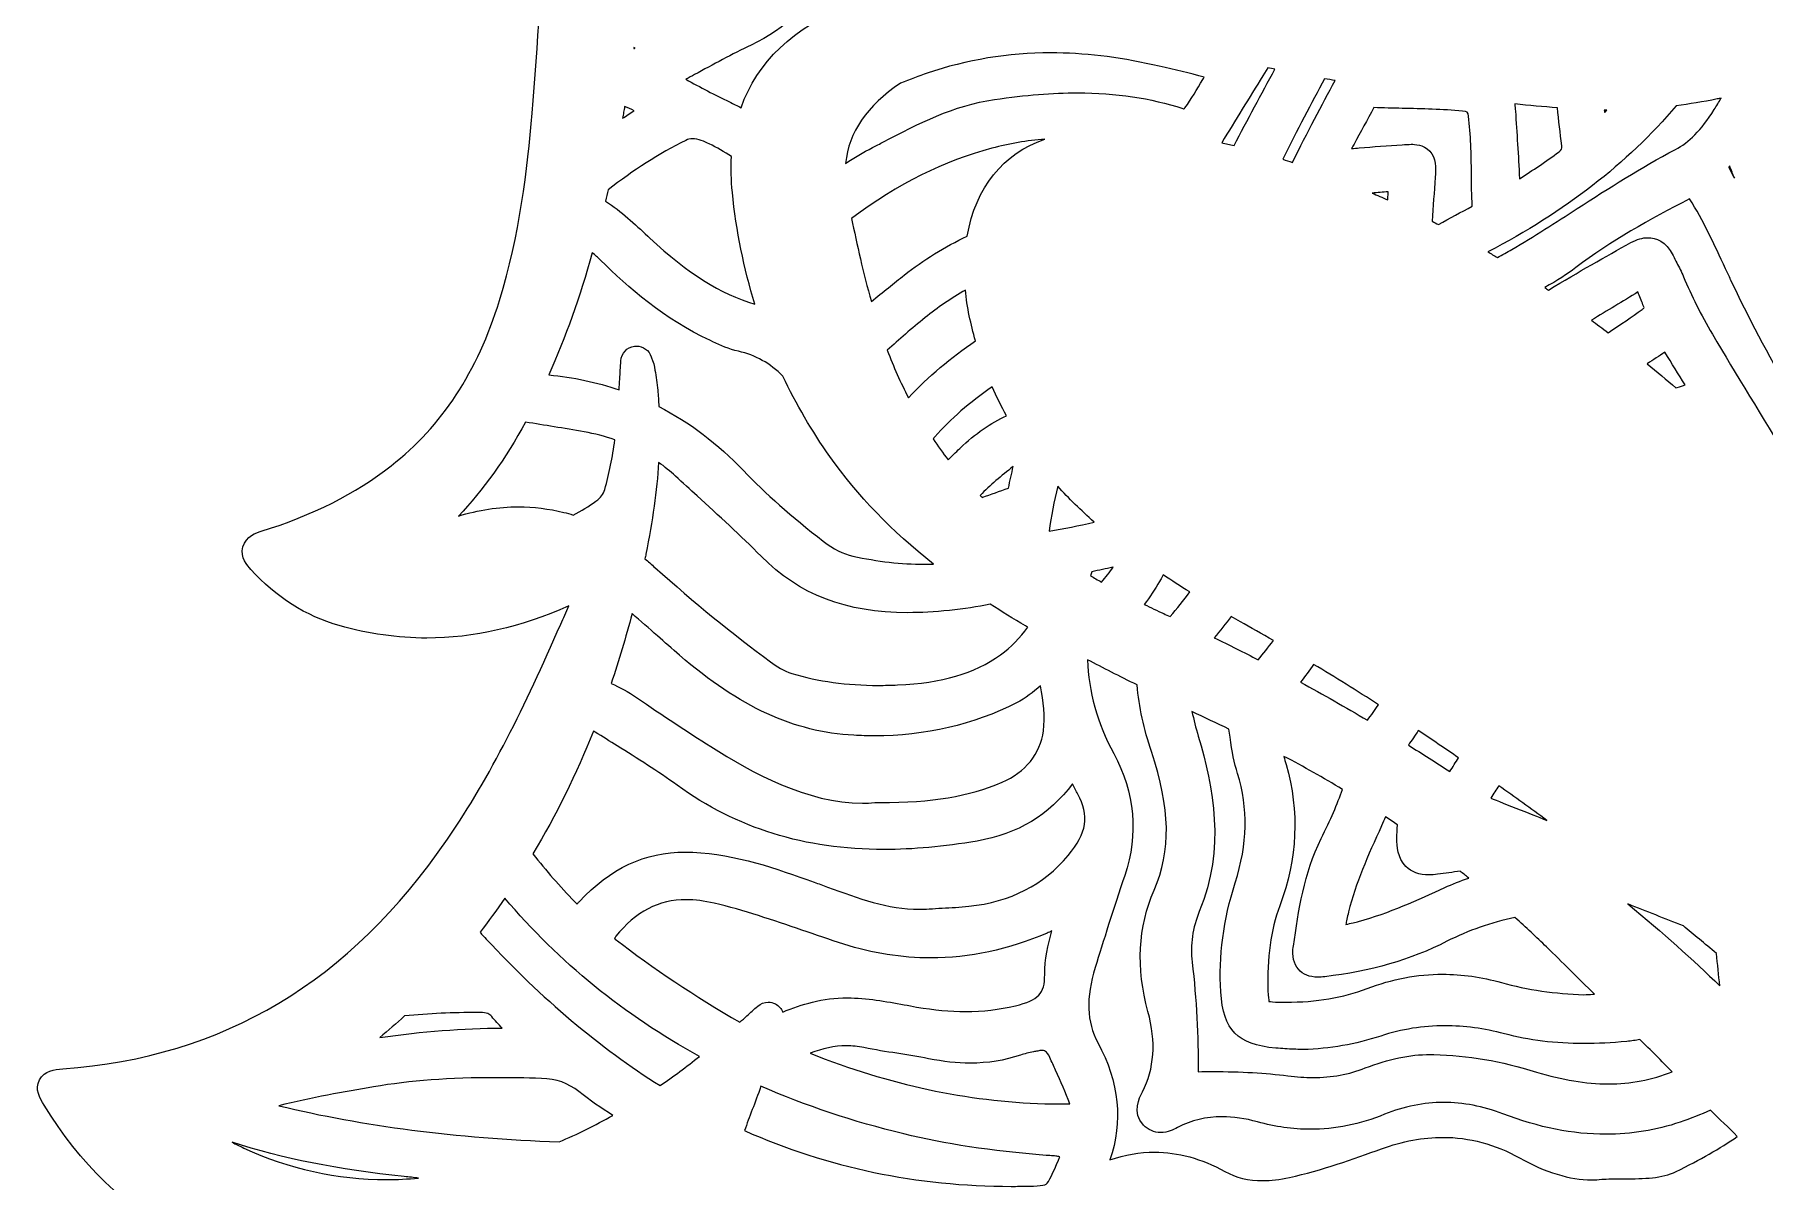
# Model space of a CAD drawing. Extents: x 180 to 9920, y -1894 to -106.
# Drawn here: x 2194 to 2857, y -1165 to -725 of the extents above; entities that cross this region are included whole.
import ezdxf

# ---------------------------------------------------------------- set-up
doc = ezdxf.new("R2010")
doc.units = 0
doc.header["$MEASUREMENT"] = 0
doc.layers.add('Layer 1', color=7, linetype='Continuous')

# ---------------------------------------------------------------- blocks, each defined once
blk = doc.blocks.new('block 3')
at = {"layer": 'Layer 1', "lineweight": 0}
for points, knots in [([(3844.43, -1126.2), (3842.55, -1122.54), (3838.67, -1122.26), (3835.55, -1122.02), (3773.73, -1117.42), (3725.46, -1088.6), (3688.01, -1033.9), (3671.26, -1009.45), (3658.55, -983.28), (3644.62, -951.5), (3643.61, -949.18), (3642.59, -946.86), (3641.56, -944.5), (3659.78, -952.68), (3678.02, -956.81), (3695.93, -956.81), (3707.1, -956.81), (3718.4, -955.21), (3729.52, -952.05), (3742.31, -948.41), (3753.71, -941.16), (3763.42, -930.49), (3764.76, -929.02), (3767.55, -925.95), (3766.43, -921.84), (3765.3, -917.69), (3761.08, -916.38), (3759.5, -915.89), (3739.65, -909.73), (3723.33, -901.51), (3709.6, -890.76), (3690.14, -875.52), (3676.55, -854.77), (3668.07, -827.35), (3660.36, -802.4), (3657.41, -777.09), (3655.55, -755.62), (3653.27, -729.31), (3651.96, -702.45), (3650.7, -676.47), (3649.83, -658.64), (3648.93, -640.21), (3647.72, -622.06), (3642.76, -547.46), (3634.13, -485.77), (3620.56, -427.93), (3605.12, -362.16), (3569.66, -305.37), (3515.17, -259.14), (3474.34, -224.5), (3424.94, -196.71), (3364.14, -174.19), (3306.08, -152.68), (3242.71, -137.6), (3170.4, -128.06), (3119.45, -121.35), (3068.89, -117.94), (3020.13, -117.94), (3020.13, -117.94), (3019.89, -117.94), (3019.85, -117.94), (2971.09, -117.94), (2920.54, -121.35), (2869.6, -128.06), (2797.29, -137.6), (2733.92, -152.68), (2675.86, -174.19), (2615.06, -196.71), (2565.66, -224.5), (2524.83, -259.14), (2470.34, -305.37), (2434.88, -362.16), (2419.44, -427.93), (2405.87, -485.77), (2397.24, -547.46), (2392.28, -622.06), (2391.07, -640.21), (2390.17, -658.64), (2389.3, -676.47), (2388.04, -702.45), (2386.73, -729.31), (2384.45, -755.62), (2382.59, -777.09), (2379.64, -802.4), (2371.93, -827.35), (2363.45, -854.77), (2349.86, -875.52), (2330.4, -890.76), (2316.67, -901.51), (2300.35, -909.73), (2280.5, -915.89), (2278.92, -916.38), (2274.7, -917.69), (2273.57, -921.84), (2272.45, -925.95), (2275.24, -929.02), (2276.58, -930.49), (2286.29, -941.16), (2297.69, -948.41), (2310.48, -952.05), (2321.6, -955.21), (2332.9, -956.81), (2344.07, -956.81), (2361.98, -956.81), (2380.22, -952.68), (2398.44, -944.5), (2397.41, -946.86), (2396.39, -949.18), (2395.38, -951.5), (2381.45, -983.28), (2368.74, -1009.45), (2351.99, -1033.9), (2314.54, -1088.6), (2266.27, -1117.42), (2204.45, -1122.02), (2201.33, -1122.26), (2197.45, -1122.54), (2195.57, -1126.2), (2193.69, -1129.87), (2195.65, -1133.09), (2197.38, -1135.92), (2224.74, -1180.73), (2267.11, -1203.45), (2323.33, -1203.45), (2323.33, -1203.45), (2324.09, -1203.45), (2324.09, -1203.45), (2355.24, -1203.34), (2385.09, -1194.72), (2414.85, -1177.18), (2410.31, -1184.73), (2405.63, -1192.52), (2400.9, -1200.06), (2385.81, -1224.13), (2367.08, -1251.97), (2342.51, -1275.97), (2315.67, -1302.19), (2287.19, -1318.74), (2255.45, -1326.57), (2252, -1327.42), (2248.56, -1328.13), (2244.57, -1328.94), (2242.61, -1329.35), (2240.56, -1329.77), (2238.38, -1330.23), (2235.85, -1330.77), (2233.94, -1332.88), (2233.67, -1335.46), (2233.39, -1338.04), (2234.8, -1340.5), (2237.17, -1341.57), (2265.6, -1354.38), (2294.56, -1361.83), (2325.72, -1364.32), (2335.66, -1365.12), (2345.55, -1365.52), (2355.13, -1365.52), (2407.15, -1365.52), (2453.46, -1354.15), (2496.22, -1330.82), (2496.02, -1331.33), (2495.82, -1331.84), (2495.62, -1332.34), (2484.05, -1361.06), (2467.01, -1388.2), (2443.52, -1415.32), (2417.1, -1445.8), (2389, -1467.5), (2357.59, -1481.65), (2348.39, -1485.8), (2338.39, -1489.21), (2326.14, -1492.39), (2323.66, -1493.04), (2321.86, -1495.18), (2321.66, -1497.74), (2321.46, -1500.29), (2322.91, -1502.69), (2325.26, -1503.71), (2351.85, -1515.23), (2379.36, -1521.58), (2409.36, -1523.13), (2415.98, -1523.47), (2422.62, -1523.64), (2429.11, -1523.64), (2478.58, -1523.64), (2524.82, -1513.53), (2566.99, -1493.54), (2556.61, -1508.13), (2549.12, -1523.89), (2541.77, -1540.09), (2529.47, -1567.16), (2512.04, -1585.62), (2488.46, -1596.52), (2476.25, -1602.16), (2463.5, -1606.71), (2449.5, -1610.44), (2447.02, -1611.09), (2444.53, -1611.75), (2441.78, -1612.47), (2441.78, -1612.47), (2437.43, -1613.61), (2437.43, -1613.61), (2435, -1614.25), (2433.23, -1616.34), (2432.99, -1618.84), (2432.75, -1621.34), (2434.09, -1623.72), (2436.35, -1624.82), (2436.97, -1625.11), (2437.45, -1625.35), (2437.85, -1625.55), (2438.64, -1625.95), (2439.27, -1626.26), (2439.99, -1626.54), (2452.84, -1631.65), (2464.6, -1635.65), (2475.94, -1638.76), (2505.57, -1646.88), (2534.71, -1651), (2562.56, -1651), (2600.74, -1651), (2637.94, -1643.26), (2673.12, -1627.99), (2719.52, -1607.84), (2755.03, -1577.5), (2778.81, -1537.72), (2779.7, -1541.44), (2780.16, -1545.55), (2780.22, -1550.19), (2780.43, -1567.17), (2776.42, -1584.44), (2767.58, -1604.55), (2747.46, -1650.35), (2715.19, -1689.92), (2671.67, -1722.15), (2671.52, -1722.26), (2671.36, -1722.36), (2671.2, -1722.47), (2669.95, -1723.28), (2667.64, -1724.8), (2666.15, -1728.08), (2665.3, -1729.93), (2665.46, -1732.1), (2666.57, -1733.81), (2667.68, -1735.52), (2669.58, -1736.55), (2671.61, -1736.55), (2671.62, -1736.55), (2671.62, -1736.55), (2671.63, -1736.55), (2725.69, -1736.4), (2772.8, -1729.14), (2815.65, -1714.37), (2858.31, -1699.66), (2895.62, -1677.95), (2929.26, -1648.2), (2927.39, -1678.5), (2929.64, -1708.78), (2935.97, -1738.41), (2947.17, -1790.79), (2970.58, -1835.25), (3005.54, -1870.57), (3008.08, -1873.13), (3010.68, -1875.52), (3013.43, -1878.05), (3013.93, -1878.5), (3014.43, -1878.96), (3014.93, -1879.42), (3015.55, -1880.33), (3016.43, -1881.06), (3017.48, -1881.53), (3018.06, -1881.78), (3018.67, -1881.94), (3019.28, -1882), (3019.56, -1882.04), (3019.85, -1882.06), (3020.13, -1882.06), (3020.94, -1882.06), (3021.76, -1881.89), (3022.53, -1881.56), (3023.61, -1881.08), (3024.51, -1880.31), (3025.13, -1879.37), (3025.61, -1878.93), (3026.09, -1878.49), (3026.57, -1878.05), (3029.32, -1875.52), (3031.92, -1873.13), (3034.46, -1870.57), (3069.42, -1835.25), (3092.83, -1790.79), (3104.03, -1738.41), (3110.36, -1708.78), (3112.61, -1678.5), (3110.74, -1648.2), (3144.38, -1677.95), (3181.69, -1699.66), (3224.35, -1714.37), (3267.2, -1729.14), (3314.31, -1736.4), (3368.37, -1736.55), (3368.38, -1736.55), (3368.38, -1736.55), (3368.39, -1736.55), (3370.42, -1736.55), (3372.32, -1735.52), (3373.43, -1733.81), (3374.54, -1732.1), (3374.7, -1729.93), (3373.85, -1728.08), (3372.36, -1724.8), (3370.05, -1723.28), (3368.8, -1722.47), (3368.64, -1722.36), (3368.48, -1722.26), (3368.33, -1722.15), (3324.81, -1689.92), (3292.54, -1650.35), (3272.42, -1604.55), (3263.58, -1584.44), (3259.57, -1567.17), (3259.78, -1550.19), (3259.84, -1545.55), (3260.3, -1541.44), (3261.19, -1537.72), (3284.97, -1577.5), (3320.48, -1607.84), (3366.88, -1627.99), (3402.06, -1643.26), (3439.26, -1651), (3477.44, -1651), (3505.29, -1651), (3534.43, -1646.88), (3564.06, -1638.76), (3575.4, -1635.65), (3587.16, -1631.65), (3600.01, -1626.54), (3600.73, -1626.26), (3601.36, -1625.95), (3602.15, -1625.55), (3602.55, -1625.35), (3603.03, -1625.11), (3603.65, -1624.82), (3605.91, -1623.72), (3607.25, -1621.34), (3607.01, -1618.84), (3606.77, -1616.34), (3605, -1614.25), (3602.57, -1613.61), (3602.57, -1613.61), (3598.22, -1612.47), (3598.22, -1612.47), (3595.47, -1611.75), (3592.98, -1611.09), (3590.5, -1610.44), (3576.5, -1606.71), (3563.75, -1602.16), (3551.54, -1596.52), (3527.96, -1585.62), (3510.53, -1567.16), (3498.23, -1540.09), (3490.88, -1523.89), (3483.39, -1508.13), (3473.01, -1493.54), (3515.18, -1513.53), (3561.42, -1523.64), (3610.89, -1523.64), (3617.38, -1523.64), (3624.02, -1523.47), (3630.64, -1523.13), (3660.64, -1521.58), (3688.15, -1515.23), (3714.74, -1503.71), (3717.09, -1502.69), (3718.54, -1500.29), (3718.34, -1497.74), (3718.14, -1495.18), (3716.34, -1493.04), (3713.86, -1492.39), (3701.61, -1489.21), (3691.61, -1485.8), (3682.41, -1481.65), (3651, -1467.5), (3622.9, -1445.8), (3596.48, -1415.32), (3572.99, -1388.2), (3555.95, -1361.06), (3544.38, -1332.34), (3544.18, -1331.84), (3543.98, -1331.33), (3543.78, -1330.82), (3586.54, -1354.15), (3632.85, -1365.52), (3684.87, -1365.52), (3694.45, -1365.52), (3704.34, -1365.12), (3714.28, -1364.32), (3745.44, -1361.83), (3774.4, -1354.38), (3802.83, -1341.57), (3805.2, -1340.5), (3806.61, -1338.04), (3806.33, -1335.46), (3806.06, -1332.88), (3804.15, -1330.77), (3801.62, -1330.23), (3799.44, -1329.77), (3797.39, -1329.35), (3795.43, -1328.94), (3791.44, -1328.13), (3788, -1327.42), (3784.55, -1326.57), (3752.81, -1318.74), (3724.33, -1302.19), (3697.49, -1275.97), (3672.92, -1251.97), (3654.19, -1224.13), (3639.1, -1200.06), (3634.37, -1192.52), (3629.69, -1184.73), (3625.15, -1177.18), (3654.91, -1194.72), (3684.76, -1203.34), (3715.91, -1203.45), (3715.91, -1203.45), (3716.67, -1203.45), (3716.67, -1203.45), (3772.89, -1203.45), (3815.26, -1180.73), (3842.62, -1135.92), (3844.35, -1133.09), (3846.31, -1129.87), (3844.43, -1126.2)], [0, 0, 0, 0, 1, 1, 1, 2, 2, 2, 3, 3, 3, 4, 4, 4, 5, 5, 5, 6, 6, 6, 7, 7, 7, 8, 8, 8, 9, 9, 9, 10, 10, 10, 11, 11, 11, 12, 12, 12, 13, 13, 13, 14, 14, 14, 15, 15, 15, 16, 16, 16, 17, 17, 17, 18, 18, 18, 19, 19, 19, 20, 20, 20, 21, 21, 21, 22, 22, 22, 23, 23, 23, 24, 24, 24, 25, 25, 25, 26, 26, 26, 27, 27, 27, 28, 28, 28, 29, 29, 29, 30, 30, 30, 31, 31, 31, 32, 32, 32, 33, 33, 33, 34, 34, 34, 35, 35, 35, 36, 36, 36, 37, 37, 37, 38, 38, 38, 39, 39, 39, 40, 40, 40, 41, 41, 41, 42, 42, 42, 43, 43, 43, 44, 44, 44, 45, 45, 45, 46, 46, 46, 47, 47, 47, 48, 48, 48, 49, 49, 49, 50, 50, 50, 51, 51, 51, 52, 52, 52, 53, 53, 53, 54, 54, 54, 55, 55, 55, 56, 56, 56, 57, 57, 57, 58, 58, 58, 59, 59, 59, 60, 60, 60, 61, 61, 61, 62, 62, 62, 63, 63, 63, 64, 64, 64, 65, 65, 65, 66, 66, 66, 67, 67, 67, 68, 68, 68, 69, 69, 69, 70, 70, 70, 71, 71, 71, 72, 72, 72, 73, 73, 73, 74, 74, 74, 75, 75, 75, 76, 76, 76, 77, 77, 77, 78, 78, 78, 79, 79, 79, 80, 80, 80, 81, 81, 81, 82, 82, 82, 83, 83, 83, 84, 84, 84, 85, 85, 85, 86, 86, 86, 87, 87, 87, 88, 88, 88, 89, 89, 89, 90, 90, 90, 91, 91, 91, 92, 92, 92, 93, 93, 93, 94, 94, 94, 95, 95, 95, 96, 96, 96, 97, 97, 97, 98, 98, 98, 99, 99, 99, 100, 100, 100, 101, 101, 101, 102, 102, 102, 103, 103, 103, 104, 104, 104, 105, 105, 105, 106, 106, 106, 107, 107, 107, 108, 108, 108, 109, 109, 109, 110, 110, 110, 111, 111, 111, 112, 112, 112, 113, 113, 113, 114, 114, 114, 115, 115, 115, 116, 116, 116, 117, 117, 117, 118, 118, 118, 119, 119, 119, 120, 120, 120, 121, 121, 121, 122, 122, 122, 123, 123, 123, 124, 124, 124, 125, 125, 125, 126, 126, 126, 127, 127, 127, 128, 128, 128, 129, 129, 129, 130, 130, 130, 131, 131, 131, 132, 132, 132, 133, 133, 133, 134, 134, 134, 135, 135, 135, 136, 136, 136, 137, 137, 137, 138, 138, 138, 139, 139, 139, 140, 140, 140, 141, 141, 141, 142, 142, 142, 143, 143, 143, 144, 144, 144, 144]), ([(2612.27, -605.65), (2612.75, -605.63), (2613.21, -605.61), (2613.65, -605.61), (2616.46, -605.61), (2617.13, -605.61), (2618.86, -610.12), (2621.48, -617.01), (2622.78, -624.12), (2622.94, -632.5), (2622.95, -632.8), (2622.98, -633.09), (2623.02, -633.38), (2622.6, -633.48), (2622.03, -633.58), (2621.29, -633.68), (2595.56, -637.15), (2578.55, -650.69), (2570.74, -673.92), (2568.02, -681.98), (2564.53, -686.39), (2559.05, -688.67), (2558.55, -688.88), (2558.04, -689.12), (2557.54, -689.38), (2557.38, -689.46), (2557.18, -689.56), (2557.02, -689.64), (2540.64, -690.08), (2529.61, -699.84), (2521.73, -708.87), (2516.05, -710.43), (2510.76, -712.2), (2505.61, -714.28), (2484.52, -722.8), (2470.73, -735.96), (2464.51, -753.47), (2463.06, -752.72), (2461.58, -751.99), (2460.07, -751.28), (2454.46, -748.62), (2448.83, -745.56), (2443.38, -742.6), (2444.48, -742), (2445.58, -741.4), (2446.68, -740.8), (2453.76, -736.94), (2461.07, -732.95), (2468.39, -729.46), (2481.65, -723.15), (2491.76, -713.48), (2497.64, -701.5), (2504.19, -688.16), (2514.82, -679.69), (2531.08, -674.86), (2534.62, -673.81), (2537.97, -672.44), (2541.21, -671.12), (2541.21, -671.12), (2542.35, -670.65), (2542.35, -670.65), (2555.48, -665.31), (2563.65, -655.49), (2565.99, -642.25), (2569.89, -620.16), (2595.83, -606.59), (2612.27, -605.65)], [0, 0, 0, 0, 1, 1, 1, 2, 2, 2, 3, 3, 3, 4, 4, 4, 5, 5, 5, 6, 6, 6, 7, 7, 7, 8, 8, 8, 9, 9, 9, 10, 10, 10, 11, 11, 11, 12, 12, 12, 13, 13, 13, 14, 14, 14, 15, 15, 15, 16, 16, 16, 17, 17, 17, 18, 18, 18, 19, 19, 19, 20, 20, 20, 21, 21, 21, 22, 22, 22, 22]), ([(2423.47, -730.42), (2423.61, -730.5), (2423.75, -730.58), (2423.9, -730.66), (2423.73, -730.72), (2423.57, -730.77), (2423.41, -730.82), (2423.43, -730.69), (2423.45, -730.56), (2423.47, -730.42)], [0, 0, 0, 0, 1, 1, 1, 2, 2, 2, 3, 3, 3, 3]), ([(2561.65, -750.34), (2546, -752.57), (2532.34, -759.68), (2519.13, -766.56), (2517.71, -767.31), (2516.28, -768.05), (2514.86, -768.78), (2511.41, -770.56), (2508, -772.56), (2504.59, -774.83), (2505.85, -762.84), (2512.73, -752.87), (2525.62, -744.09), (2529.37, -742.6), (2532.73, -741.34), (2535.88, -740.26), (2551.01, -735.09), (2566.96, -732.46), (2583.28, -732.46), (2595.78, -732.46), (2608.94, -734), (2622.37, -737.03), (2622.37, -737.03), (2624.85, -737.59), (2624.85, -737.59), (2630.81, -738.92), (2636.48, -740.19), (2642.06, -741.84), (2641.89, -742.13), (2641.72, -742.42), (2641.55, -742.71), (2639.3, -746.52), (2637.16, -750.13), (2634.69, -753.48), (2634.52, -753.7), (2634.39, -753.85), (2634.3, -753.94), (2634.2, -753.92), (2634.06, -753.88), (2633.87, -753.82), (2621.49, -749.77), (2608.29, -747.8), (2593.51, -747.8), (2583.89, -747.8), (2573.77, -748.61), (2561.65, -750.34)], [0, 0, 0, 0, 1, 1, 1, 2, 2, 2, 3, 3, 3, 4, 4, 4, 5, 5, 5, 6, 6, 6, 7, 7, 7, 8, 8, 8, 9, 9, 9, 10, 10, 10, 11, 11, 11, 12, 12, 12, 13, 13, 13, 14, 14, 14, 15, 15, 15, 15]), ([(2664.53, -741.3), (2664.53, -741.3), (2666.46, -738.17), (2666.46, -738.17), (2667.38, -738.35), (2668.29, -738.53), (2669.2, -738.71), (2664.01, -748.23), (2658.67, -758.1), (2653.5, -767.99), (2651.93, -767.61), (2650.35, -767.24), (2648.79, -766.9), (2654.03, -758.3), (2659.35, -749.69), (2664.53, -741.3)], [0, 0, 0, 0, 1, 1, 1, 2, 2, 2, 3, 3, 3, 4, 4, 4, 5, 5, 5, 5]), ([(2675.89, -774.48), (2674.62, -774.06), (2673.38, -773.65), (2672.15, -773.26), (2677.83, -761.99), (2683.12, -751.8), (2688.21, -742.36), (2689.54, -742.6), (2690.9, -742.84), (2692.28, -743.08), (2687.09, -752.47), (2681.75, -762.69), (2675.89, -774.48)], [0, 0, 0, 0, 1, 1, 1, 2, 2, 2, 3, 3, 3, 4, 4, 4, 4]), ([(2419.5, -755.22), (2419.63, -754.49), (2419.76, -753.75), (2419.88, -753.01), (2421.1, -753.56), (2422.33, -754.1), (2423.54, -754.63), (2422.03, -755.61), (2420.55, -756.57), (2419.08, -757.54), (2419.22, -756.77), (2419.36, -756), (2419.5, -755.22)], [0, 0, 0, 0, 1, 1, 1, 2, 2, 2, 3, 3, 3, 4, 4, 4, 4]), ([(2717.97, -753.74), (2725.57, -753.93), (2733.43, -754.13), (2741.07, -754.75), (2743.1, -754.92), (2743.15, -755.23), (2743.36, -756.76), (2744.35, -763.94), (2744.43, -771.15), (2744.51, -778.77), (2744.55, -782.84), (2744.6, -787.03), (2744.8, -791.22), (2740.53, -793.55), (2736.25, -795.9), (2731.87, -798.3), (2731.06, -797.88), (2730.24, -797.46), (2729.43, -797.04), (2729.84, -791.31), (2730.23, -785.79), (2730.59, -780.25), (2730.85, -776.27), (2731.07, -772.84), (2728.51, -770.11), (2726.08, -767.52), (2722.79, -767.52), (2721.38, -767.52), (2720.38, -767.52), (2719.25, -767.59), (2717.99, -767.66), (2712.48, -768.01), (2706.91, -768.47), (2701.53, -768.91), (2700.53, -768.99), (2699.54, -769.08), (2698.54, -769.16), (2698.86, -768.58), (2699.18, -768), (2699.5, -767.43), (2702.02, -762.86), (2704.63, -758.14), (2707.14, -753.43), (2710.77, -753.56), (2714.43, -753.66), (2717.97, -753.74)], [0, 0, 0, 0, 1, 1, 1, 2, 2, 2, 3, 3, 3, 4, 4, 4, 5, 5, 5, 6, 6, 6, 7, 7, 7, 8, 8, 8, 9, 9, 9, 10, 10, 10, 11, 11, 11, 12, 12, 12, 13, 13, 13, 14, 14, 14, 15, 15, 15, 15]), ([(2754.49, -810.95), (2753.23, -810.2), (2752, -809.46), (2750.8, -808.75), (2780.42, -793.36), (2804.1, -775.01), (2823.02, -752.77), (2828.07, -752.09), (2833.22, -751.23), (2838.67, -750.14), (2839.19, -750.03), (2839.71, -749.92), (2840.23, -749.81), (2839.37, -751.31), (2838.48, -752.79), (2837.56, -754.23), (2832.46, -762.2), (2828.01, -766.78), (2822.68, -769.54), (2809.57, -776.34), (2797.11, -784.38), (2785.07, -792.16), (2776.9, -797.43), (2768.46, -802.88), (2759.98, -807.82), (2758.18, -808.87), (2756.35, -809.91), (2754.49, -810.95)], [0, 0, 0, 0, 1, 1, 1, 2, 2, 2, 3, 3, 3, 4, 4, 4, 5, 5, 5, 6, 6, 6, 7, 7, 7, 8, 8, 8, 9, 9, 9, 9]), ([(2778.09, -770.4), (2773.19, -774.06), (2768.03, -777.48), (2762.96, -780.69), (2762.48, -771.76), (2761.95, -763.07), (2761.37, -754.78), (2761.31, -753.86), (2761.24, -752.94), (2761.14, -752.04), (2766.53, -752.6), (2771.99, -753.12), (2777.45, -753.54), (2778.01, -758.37), (2778.56, -763.2), (2779.13, -768.04), (2779.27, -769.25), (2779.1, -769.65), (2778.09, -770.4)], [0, 0, 0, 0, 1, 1, 1, 2, 2, 2, 3, 3, 3, 4, 4, 4, 5, 5, 5, 6, 6, 6, 6]), ([(2796.4, -754.47), (2796.16, -754.73), (2795.6, -755.34), (2795.56, -755.38), (2795.51, -755.07), (2795.47, -754.76), (2795.42, -754.45), (2795.75, -754.46), (2796.08, -754.47), (2796.4, -754.47)], [0, 0, 0, 0, 1, 1, 1, 2, 2, 2, 3, 3, 3, 3]), ([(2413.56, -785), (2423.22, -777.39), (2432.97, -771.16), (2443.32, -766), (2444.14, -765.59), (2444.95, -765.4), (2445.88, -765.4), (2448.06, -765.4), (2450.61, -766.51), (2452.34, -767.35), (2455.24, -768.76), (2458.09, -770.4), (2460.84, -772.24), (2460.59, -776.67), (2460.7, -781.27), (2461.18, -785.96), (2462.68, -800.72), (2465.58, -815.09), (2469.83, -828.84), (2456.56, -824.86), (2444.1, -817.02), (2429.56, -803.48), (2429.56, -803.48), (2428.73, -802.7), (2428.73, -802.7), (2423.77, -798.08), (2418.67, -793.33), (2412.58, -789.28), (2412.92, -787.81), (2413.25, -786.39), (2413.56, -785)], [0, 0, 0, 0, 1, 1, 1, 2, 2, 2, 3, 3, 3, 4, 4, 4, 5, 5, 5, 6, 6, 6, 7, 7, 7, 8, 8, 8, 9, 9, 9, 10, 10, 10, 10]), ([(2551.21, -802.73), (2542.58, -806.84), (2534.47, -811.85), (2527.08, -817.66), (2523.22, -820.69), (2518.91, -824.11), (2514.49, -827.81), (2511.34, -816.77), (2508.91, -805.88), (2506.89, -795.96), (2524.78, -782.62), (2542.4, -773.79), (2560.64, -769.03), (2567.34, -767.28), (2574.14, -766.11), (2580.94, -765.52), (2565.02, -771), (2554.5, -784.02), (2551.21, -802.73)], [0, 0, 0, 0, 1, 1, 1, 2, 2, 2, 3, 3, 3, 4, 4, 4, 5, 5, 5, 6, 6, 6, 6]), ([(2845.3, -780.55), (2844.76, -779.49), (2844.22, -778.43), (2843.68, -777.37), (2843.38, -776.79), (2843.25, -776.42), (2843.19, -776.22), (2843.26, -776.12), (2843.37, -775.97), (2843.54, -775.77), (2844.11, -777.38), (2844.69, -778.97), (2845.3, -780.55)], [0, 0, 0, 0, 1, 1, 1, 2, 2, 2, 3, 3, 3, 4, 4, 4, 4]), ([(2706.42, -786.19), (2708.47, -786.04), (2710.55, -785.89), (2712.63, -785.71), (2712.58, -786.3), (2712.55, -786.89), (2712.51, -787.47), (2712.48, -787.93), (2712.45, -788.39), (2712.42, -788.84), (2710.42, -787.94), (2708.43, -787.06), (2706.42, -786.19)], [0, 0, 0, 0, 1, 1, 1, 2, 2, 2, 3, 3, 3, 4, 4, 4, 4]), ([(3149.53, -926.51), (3144.61, -934.02), (3139.52, -941.8), (3134.56, -949.48), (3122.25, -965.63), (3110.59, -982.5), (3099.91, -999.61), (3083.92, -1018.88), (3065.36, -1036), (3044.74, -1050.49), (3042.21, -1052.27), (3039.57, -1053.9), (3036.78, -1055.62), (3035.87, -1056.18), (3034.96, -1056.73), (3034.06, -1057.3), (3029.32, -1060.26), (3024.75, -1061.7), (3020.09, -1061.7), (3015.39, -1061.7), (3010.63, -1060.23), (3005.55, -1057.22), (2993.44, -1050.04), (2982.91, -1041.11), (2971.76, -1031.66), (2970.46, -1030.56), (2969.16, -1029.46), (2967.86, -1028.36), (2958.37, -1020.35), (2949.31, -1011), (2940.19, -999.77), (2928.8, -981.51), (2916.37, -963.62), (2903.23, -946.59), (2875.65, -904.08), (2855.19, -871.31), (2836.92, -840.34), (2832.44, -832.75), (2828.81, -825.53), (2825.81, -818.27), (2825.03, -816.37), (2824.12, -814.63), (2823.24, -812.96), (2822.76, -812.04), (2822.28, -811.13), (2821.84, -810.2), (2819.1, -804.51), (2815.09, -803.31), (2812.21, -803.31), (2810.14, -803.31), (2808, -803.94), (2805.64, -805.22), (2795.9, -810.55), (2785.79, -816.36), (2774.07, -823.4), (2773.58, -823.07), (2773.09, -822.74), (2772.61, -822.41), (2777.45, -819.72), (2781.18, -817.32), (2784.51, -814.78), (2798.03, -804.45), (2812.85, -796.37), (2828.13, -788.41), (2833.42, -796.84), (2837.57, -805.79), (2841.94, -815.24), (2842.59, -816.64), (2843.23, -818.04), (2843.89, -819.43), (2850.71, -834.07), (2858.57, -848.35), (2866.18, -862.17), (2871.67, -872.15), (2877.35, -882.46), (2882.55, -892.76), (2909.13, -945.4), (2938.1, -988.4), (2971.11, -1024.22), (2983.1, -1037.23), (2995.67, -1046.97), (3009.56, -1054), (3013.34, -1055.91), (3016.93, -1056.84), (3020.52, -1056.84), (3024.35, -1056.84), (3028.14, -1055.74), (3031.77, -1053.57), (3036.17, -1050.96), (3041.26, -1047.88), (3046.06, -1044.45), (3065.79, -1030.37), (3080.75, -1011.38), (3093.95, -994.63), (3118.56, -963.39), (3140.6, -927.41), (3163.32, -881.39), (3167.86, -872.2), (3172.96, -863.05), (3177.9, -854.19), (3184.47, -842.4), (3191.27, -830.22), (3196.97, -817.57), (3201.75, -806.95), (3206.19, -797.37), (3211.84, -788.44), (3214.46, -789.89), (3217.11, -791.26), (3219.69, -792.6), (3222.08, -793.84), (3224.55, -795.12), (3226.91, -796.42), (3237.8, -802.41), (3246.36, -807.89), (3253.83, -813.68), (3258.2, -817.06), (3262.86, -819.89), (3267.43, -822.38), (3266.95, -822.7), (3266.47, -823.03), (3265.99, -823.35), (3256.84, -817.75), (3246.36, -811.51), (3235.63, -805.85), (3232.63, -804.27), (3230.12, -803.06), (3227.35, -803.06), (3221.36, -803.06), (3218.83, -808.4), (3217.16, -811.94), (3198.18, -852.12), (3173.45, -889.94), (3149.53, -926.51)], [0, 0, 0, 0, 1, 1, 1, 2, 2, 2, 3, 3, 3, 4, 4, 4, 5, 5, 5, 6, 6, 6, 7, 7, 7, 8, 8, 8, 9, 9, 9, 10, 10, 10, 11, 11, 11, 12, 12, 12, 13, 13, 13, 14, 14, 14, 15, 15, 15, 16, 16, 16, 17, 17, 17, 18, 18, 18, 19, 19, 19, 20, 20, 20, 21, 21, 21, 22, 22, 22, 23, 23, 23, 24, 24, 24, 25, 25, 25, 26, 26, 26, 27, 27, 27, 28, 28, 28, 29, 29, 29, 30, 30, 30, 31, 31, 31, 32, 32, 32, 33, 33, 33, 34, 34, 34, 35, 35, 35, 36, 36, 36, 37, 37, 37, 38, 38, 38, 39, 39, 39, 40, 40, 40, 41, 41, 41, 42, 42, 42, 43, 43, 43, 44, 44, 44, 44]), ([(2407.49, -809.11), (2408.53, -809.97), (2409.58, -810.93), (2410.66, -811.99), (2421.02, -822.1), (2435.16, -834.74), (2452.77, -842.77), (2452.77, -842.77), (2453.69, -843.19), (2453.69, -843.19), (2456.62, -844.54), (2459.93, -846.06), (2463.52, -846.87), (2470.07, -848.35), (2475.65, -851.47), (2480.55, -856.4), (2485.65, -867.14), (2491.7, -877.5), (2498.54, -887.18), (2509.16, -902.22), (2522.25, -915.82), (2538.32, -928.47), (2537.13, -928.51), (2535.94, -928.53), (2534.74, -928.53), (2526.03, -928.53), (2516.82, -927.47), (2507.37, -925.39), (2503.63, -924.57), (2499.92, -922.7), (2496.02, -919.68), (2483.82, -910.23), (2473.81, -901.38), (2465.44, -892.6), (2455.63, -882.33), (2444.74, -874.08), (2433.01, -868.06), (2432.89, -865.82), (2432.74, -863.79), (2432.55, -861.83), (2432.29, -859.2), (2431.89, -856.62), (2431.51, -854.12), (2431.51, -854.12), (2431.34, -853.02), (2431.34, -853.02), (2431.19, -852), (2430.9, -851.2), (2430.59, -850.36), (2430.46, -850), (2430.3, -849.56), (2430.11, -848.99), (2429.29, -846.52), (2426.97, -844.89), (2424.42, -844.89), (2424.16, -844.89), (2423.9, -844.9), (2423.64, -844.94), (2420.79, -845.31), (2418.6, -847.65), (2418.43, -850.52), (2418.28, -852.94), (2418.15, -855.27), (2418.02, -857.52), (2417.94, -858.91), (2417.86, -860.27), (2417.78, -861.62), (2409.24, -858.74), (2400.21, -856.83), (2390.8, -855.92), (2397.2, -841.59), (2402.71, -826.15), (2407.49, -809.11)], [0, 0, 0, 0, 1, 1, 1, 2, 2, 2, 3, 3, 3, 4, 4, 4, 5, 5, 5, 6, 6, 6, 7, 7, 7, 8, 8, 8, 9, 9, 9, 10, 10, 10, 11, 11, 11, 12, 12, 12, 13, 13, 13, 14, 14, 14, 15, 15, 15, 16, 16, 16, 17, 17, 17, 18, 18, 18, 19, 19, 19, 20, 20, 20, 21, 21, 21, 22, 22, 22, 23, 23, 23, 24, 24, 24, 24]), ([(2528.67, -864.66), (2525.67, -858.87), (2522.97, -852.79), (2520.59, -846.5), (2525.09, -842.32), (2529.85, -838.2), (2535.07, -833.97), (2539.91, -830.06), (2545.08, -826.53), (2550.52, -823.42), (2550.83, -826.69), (2551.33, -829.99), (2552.02, -833.29), (2552.68, -836.45), (2553.47, -839.66), (2554.39, -842.87), (2544.99, -849.26), (2536.36, -856.57), (2528.67, -864.66)], [0, 0, 0, 0, 1, 1, 1, 2, 2, 2, 3, 3, 3, 4, 4, 4, 5, 5, 5, 6, 6, 6, 6]), ([(2790.49, -834.95), (2796.64, -831.29), (2802.49, -827.76), (2808.34, -824.14), (2808.99, -825.86), (2809.65, -827.51), (2810.26, -829.02), (2810.42, -829.4), (2810.57, -829.77), (2810.71, -830.13), (2810.6, -830.37), (2810.38, -830.55), (2809.93, -830.87), (2806.04, -833.66), (2801.84, -836.53), (2796.9, -839.74), (2794.77, -838.13), (2792.63, -836.53), (2790.49, -834.95)], [0, 0, 0, 0, 1, 1, 1, 2, 2, 2, 3, 3, 3, 4, 4, 4, 5, 5, 5, 6, 6, 6, 6]), ([(2811.93, -851.63), (2814.23, -850.14), (2816.47, -848.67), (2818.71, -847.18), (2821.26, -851.54), (2823.91, -855.78), (2826.4, -859.73), (2825.34, -860.09), (2822.93, -860.93), (2822.93, -860.93), (2819.3, -857.77), (2815.62, -854.67), (2811.93, -851.63)], [0, 0, 0, 0, 1, 1, 1, 2, 2, 2, 3, 3, 3, 4, 4, 4, 4]), ([(2538.83, -879.64), (2544.9, -872.74), (2552.11, -866.45), (2560.77, -860.56), (2562.44, -864.31), (2564.29, -868), (2566.32, -871.62), (2560.26, -874.29), (2554.43, -878.36), (2548.39, -884.1), (2546.78, -885.63), (2545.31, -887.08), (2543.95, -888.47), (2541.92, -885.88), (2539.96, -883.21), (2538.1, -880.48), (2538.34, -880.2), (2538.58, -879.92), (2538.83, -879.64)], [0, 0, 0, 0, 1, 1, 1, 2, 2, 2, 3, 3, 3, 4, 4, 4, 5, 5, 5, 6, 6, 6, 6]), ([(2396.57, -908.62), (2390.83, -907.22), (2384.98, -906.51), (2379.16, -906.51), (2371.54, -906.51), (2363.94, -907.67), (2356.16, -910.06), (2365.71, -900.07), (2374.23, -888.13), (2381.91, -874), (2385.58, -874.65), (2389.25, -875.24), (2392.84, -875.81), (2396.63, -876.42), (2400.55, -877.05), (2404.36, -877.73), (2408.4, -878.46), (2412.35, -879.5), (2416.15, -880.84), (2415.26, -887.54), (2413.98, -893.8), (2412.24, -899.86), (2411.7, -901.74), (2410.73, -903.04), (2408.9, -904.33), (2406.14, -906.27), (2403.27, -908.04), (2400.21, -909.67), (2398.95, -909.25), (2397.76, -908.91), (2396.57, -908.62)], [0, 0, 0, 0, 1, 1, 1, 2, 2, 2, 3, 3, 3, 4, 4, 4, 5, 5, 5, 6, 6, 6, 7, 7, 7, 8, 8, 8, 9, 9, 9, 10, 10, 10, 10]), ([(2544.44, -946.19), (2549.97, -945.62), (2555.09, -944.85), (2560.02, -943.85), (2564.33, -946.62), (2568.88, -949.39), (2573.58, -952.11), (2573.86, -952.28), (2574.15, -952.44), (2574.43, -952.61), (2571.53, -956.78), (2568.07, -960.28), (2563.95, -963.23), (2553.87, -970.45), (2541.69, -974.02), (2524.48, -974.79), (2522, -974.9), (2519.55, -974.96), (2517.19, -974.96), (2504.96, -974.96), (2494.11, -973.47), (2484.04, -970.4), (2480.85, -969.43), (2478.1, -967.6), (2475.84, -965.94), (2461.14, -955.15), (2446.64, -943.32), (2431.51, -929.78), (2430.16, -928.57), (2428.89, -927.45), (2427.66, -926.4), (2427.79, -925.8), (2427.92, -925.2), (2428.04, -924.6), (2430.62, -911.86), (2432.23, -900.27), (2432.91, -889.48), (2435.19, -891.1), (2437.36, -892.86), (2439.4, -894.74), (2442.16, -897.28), (2444.92, -899.8), (2447.69, -902.33), (2455.88, -909.79), (2464.34, -917.51), (2472.2, -925.45), (2486.8, -940.21), (2504.68, -947.08), (2528.47, -947.08), (2533.42, -947.08), (2538.64, -946.79), (2544.44, -946.19)], [0, 0, 0, 0, 1, 1, 1, 2, 2, 2, 3, 3, 3, 4, 4, 4, 5, 5, 5, 6, 6, 6, 7, 7, 7, 8, 8, 8, 9, 9, 9, 10, 10, 10, 11, 11, 11, 12, 12, 12, 13, 13, 13, 14, 14, 14, 15, 15, 15, 16, 16, 16, 17, 17, 17, 17]), ([(2568.85, -891.09), (2568.25, -893.77), (2567.64, -896.54), (2567.03, -899.31), (2563.68, -900.52), (2560.32, -901.72), (2556.97, -902.93), (2556.7, -902.66), (2556.43, -902.4), (2556.17, -902.13), (2560.01, -898.23), (2564.25, -894.54), (2568.85, -891.09)], [0, 0, 0, 0, 1, 1, 1, 2, 2, 2, 3, 3, 3, 4, 4, 4, 4]), ([(2585.93, -898.64), (2590.18, -903.3), (2594.8, -907.84), (2599.85, -912.32), (2593.97, -913.79), (2588.25, -914.94), (2582.57, -915.78), (2583.39, -910.14), (2584.5, -904.46), (2585.93, -898.64)], [0, 0, 0, 0, 1, 1, 1, 2, 2, 2, 3, 3, 3, 3]), ([(2607.22, -929.65), (2605.79, -931.59), (2604.28, -933.49), (2602.69, -935.33), (2601.27, -934.54), (2599.86, -933.73), (2598.45, -932.91), (2598.64, -932.4), (2598.82, -931.89), (2599.01, -931.38), (2601.69, -930.83), (2604.38, -930.26), (2607.06, -929.69), (2607.12, -929.68), (2607.17, -929.66), (2607.22, -929.65)], [0, 0, 0, 0, 1, 1, 1, 2, 2, 2, 3, 3, 3, 4, 4, 4, 5, 5, 5, 5]), ([(2636.53, -939.14), (2634.15, -942.39), (2631.64, -945.56), (2629.03, -948.61), (2628.2, -948.22), (2627.37, -947.83), (2626.53, -947.45), (2624.03, -946.3), (2621.55, -945.12), (2619.1, -943.92), (2621.23, -941.07), (2623.18, -938.12), (2624.95, -935.08), (2624.95, -935.08), (2625.27, -934.53), (2625.27, -934.53), (2625.62, -933.92), (2626, -933.27), (2626.38, -932.59), (2629.62, -934.77), (2632.99, -936.94), (2636.53, -939.14)], [0, 0, 0, 0, 1, 1, 1, 2, 2, 2, 3, 3, 3, 4, 4, 4, 5, 5, 5, 6, 6, 6, 7, 7, 7, 7]), ([(2432.45, -955.94), (2435.23, -958.4), (2438.11, -960.94), (2440.98, -963.41), (2464.13, -983.38), (2484.73, -992.84), (2507.76, -994.1), (2510.36, -994.24), (2512.97, -994.31), (2515.52, -994.31), (2535.18, -994.31), (2553.56, -990.05), (2570.13, -981.64), (2573.66, -979.85), (2576.58, -977.54), (2579.26, -975.12), (2580.39, -981.18), (2581.19, -986.94), (2580.44, -992.37), (2579.22, -1001.24), (2573.58, -1008.25), (2564.57, -1012.1), (2551.83, -1017.56), (2537.83, -1019.89), (2517.75, -1019.89), (2517.75, -1019.89), (2516.25, -1019.89), (2516.24, -1019.89), (2516.08, -1019.89), (2515.91, -1019.89), (2515.75, -1019.91), (2514.19, -1020.04), (2512.6, -1020.1), (2511.02, -1020.1), (2489.84, -1020.1), (2468.85, -1008.52), (2452.92, -998.43), (2443.84, -992.69), (2434.54, -986.53), (2424.47, -979.61), (2421.32, -977.45), (2418.05, -975.64), (2414.72, -974.2), (2417.66, -965.51), (2420.34, -956.56), (2422.73, -947.44), (2426.02, -950.26), (2429.27, -953.13), (2432.45, -955.94)], [0, 0, 0, 0, 1, 1, 1, 2, 2, 2, 3, 3, 3, 4, 4, 4, 5, 5, 5, 6, 6, 6, 7, 7, 7, 8, 8, 8, 9, 9, 9, 10, 10, 10, 11, 11, 11, 12, 12, 12, 13, 13, 13, 14, 14, 14, 15, 15, 15, 16, 16, 16, 16]), ([(2652.37, -948.53), (2653.55, -949.21), (2654.74, -949.87), (2655.92, -950.53), (2659.94, -952.78), (2664.11, -955.16), (2668.57, -957.76), (2666.62, -960.39), (2664.64, -962.88), (2662.78, -965.15), (2657.27, -962.31), (2651.64, -959.48), (2645.94, -956.68), (2648.16, -954.02), (2650.31, -951.3), (2652.37, -948.53)], [0, 0, 0, 0, 1, 1, 1, 2, 2, 2, 3, 3, 3, 4, 4, 4, 5, 5, 5, 5]), ([(2623.05, -1153.92), (2617.38, -1153.92), (2611.65, -1154.91), (2605.94, -1156.87), (2611.01, -1142.19), (2609.46, -1127.1), (2601.29, -1111.92), (2597, -1103.95), (2596.68, -1094.79), (2600.29, -1083.11), (2603.28, -1073.39), (2607.27, -1060.6), (2611.58, -1047.84), (2616.95, -1031.95), (2615.53, -1016.22), (2607.37, -1001.09), (2601.04, -989.36), (2597.68, -977.31), (2597.34, -965.14), (2603.29, -968.26), (2609.58, -971.45), (2616.32, -974.79), (2617.11, -983.15), (2618.96, -991.73), (2621.82, -1000.33), (2629.15, -1022.35), (2629.46, -1038.23), (2622.86, -1053.43), (2616.72, -1067.57), (2615.92, -1083.25), (2620.49, -1100.02), (2623.69, -1111.77), (2622.99, -1121.85), (2618.35, -1130.81), (2617.24, -1132.96), (2614.29, -1138.68), (2618.82, -1143.54), (2620.54, -1145.39), (2622.87, -1146.41), (2625.37, -1146.41), (2628.08, -1146.41), (2630.32, -1145.24), (2631.8, -1144.48), (2637.18, -1141.68), (2642.79, -1140.32), (2648.95, -1140.32), (2653.19, -1140.32), (2657.76, -1140.99), (2662.54, -1142.32), (2669.27, -1144.2), (2676.06, -1145.14), (2682.73, -1145.14), (2692.25, -1145.14), (2701.84, -1143.21), (2711.24, -1139.39), (2718.69, -1136.36), (2726.31, -1134.83), (2733.88, -1134.83), (2741.3, -1134.83), (2748.92, -1136.3), (2756.55, -1139.21), (2770.43, -1144.49), (2783.36, -1147.06), (2796.08, -1147.06), (2805.77, -1147.06), (2815.33, -1145.5), (2824.48, -1142.42), (2828.51, -1141.06), (2832.43, -1139.5), (2836.19, -1137.77), (2839.63, -1141.18), (2843.06, -1144.57), (2846.44, -1147.9), (2839.8, -1152.48), (2832.19, -1156.83), (2822.96, -1161.34), (2817.43, -1164.04), (2810.98, -1164.08), (2802.81, -1164.12), (2800.37, -1164.14), (2797.84, -1164.15), (2795.12, -1164.23), (2794.9, -1164.24), (2794.69, -1164.26), (2794.47, -1164.29), (2793.21, -1164.46), (2791.87, -1164.55), (2790.48, -1164.55), (2782.48, -1164.55), (2772.71, -1161.57), (2762.98, -1156.14), (2753.58, -1150.89), (2743.68, -1148.23), (2733.56, -1148.23), (2726.02, -1148.23), (2718.1, -1149.71), (2710.04, -1152.63), (2699.3, -1156.51), (2687.13, -1160.91), (2674.74, -1163.63), (2671.1, -1164.43), (2667.66, -1164.84), (2664.5, -1164.84), (2659.05, -1164.84), (2654.29, -1163.67), (2649.93, -1161.28), (2641.04, -1156.39), (2632, -1153.92), (2623.05, -1153.92)], [0, 0, 0, 0, 1, 1, 1, 2, 2, 2, 3, 3, 3, 4, 4, 4, 5, 5, 5, 6, 6, 6, 7, 7, 7, 8, 8, 8, 9, 9, 9, 10, 10, 10, 11, 11, 11, 12, 12, 12, 13, 13, 13, 14, 14, 14, 15, 15, 15, 16, 16, 16, 17, 17, 17, 18, 18, 18, 19, 19, 19, 20, 20, 20, 21, 21, 21, 22, 22, 22, 23, 23, 23, 24, 24, 24, 25, 25, 25, 26, 26, 26, 27, 27, 27, 28, 28, 28, 29, 29, 29, 30, 30, 30, 31, 31, 31, 32, 32, 32, 33, 33, 33, 34, 34, 34, 35, 35, 35, 36, 36, 36, 36]), ([(2708.9, -982.36), (2707.53, -984.35), (2706.11, -986.34), (2704.63, -988.3), (2696.24, -983.34), (2687.66, -978.47), (2678.97, -973.74), (2680.67, -971.51), (2682.36, -969.22), (2684.02, -966.9), (2692.26, -971.86), (2700.59, -977.04), (2708.9, -982.36)], [0, 0, 0, 0, 1, 1, 1, 2, 2, 2, 3, 3, 3, 4, 4, 4, 4]), ([(2639.79, -994.44), (2638.85, -991.24), (2638.04, -988.09), (2637.38, -984.99), (2642.13, -987.26), (2646.89, -989.51), (2651.56, -991.73), (2651.69, -992.72), (2651.82, -993.76), (2651.97, -994.84), (2652.71, -1000.4), (2653.62, -1004.81), (2654.85, -1008.71), (2659.01, -1022.01), (2658.72, -1035.74), (2653.95, -1050.68), (2649.43, -1064.87), (2647.57, -1078.9), (2648.44, -1092.41), (2649.39, -1107.25), (2654.72, -1112.71), (2669.55, -1114.02), (2671.88, -1114.23), (2674.21, -1114.34), (2676.45, -1114.44), (2677.46, -1114.49), (2678.46, -1114.53), (2679.46, -1114.59), (2679.57, -1114.59), (2679.68, -1114.6), (2679.79, -1114.6), (2679.85, -1114.6), (2679.91, -1114.59), (2679.97, -1114.59), (2690.32, -1114.29), (2700.06, -1112.59), (2709.75, -1109.39), (2717.69, -1106.77), (2725.97, -1105.44), (2734.35, -1105.44), (2741.76, -1105.44), (2749.43, -1106.48), (2757.14, -1108.53), (2766.61, -1111.06), (2776.59, -1112.28), (2787.65, -1112.28), (2792.83, -1112.28), (2798.22, -1112.02), (2804.12, -1111.47), (2805.79, -1111.32), (2807.45, -1111.05), (2809.09, -1110.68), (2813.23, -1114.82), (2817.37, -1118.96), (2821.51, -1123.1), (2813.65, -1126.22), (2805.56, -1127.74), (2797, -1127.74), (2788.39, -1127.74), (2779.38, -1126.25), (2769.44, -1123.18), (2755.92, -1119), (2743.07, -1116.81), (2730.15, -1116.48), (2729.68, -1116.47), (2729.21, -1116.46), (2728.75, -1116.46), (2720.83, -1116.46), (2712.67, -1118.16), (2703.81, -1121.64), (2697.55, -1124.11), (2690.98, -1125.3), (2683.75, -1125.3), (2680.72, -1125.3), (2677.49, -1125.09), (2674.15, -1124.66), (2665.5, -1123.54), (2656.31, -1123.02), (2645.21, -1123.02), (2643.39, -1123.02), (2641.57, -1123.04), (2639.75, -1123.06), (2639.86, -1109.52), (2639.09, -1095.41), (2637.46, -1081.09), (2636.7, -1074.39), (2637.62, -1067.84), (2640.2, -1061.61), (2650.23, -1037.42), (2645.62, -1014.08), (2639.79, -994.44)], [0, 0, 0, 0, 1, 1, 1, 2, 2, 2, 3, 3, 3, 4, 4, 4, 5, 5, 5, 6, 6, 6, 7, 7, 7, 8, 8, 8, 9, 9, 9, 10, 10, 10, 11, 11, 11, 12, 12, 12, 13, 13, 13, 14, 14, 14, 15, 15, 15, 16, 16, 16, 17, 17, 17, 18, 18, 18, 19, 19, 19, 20, 20, 20, 21, 21, 21, 22, 22, 22, 23, 23, 23, 24, 24, 24, 25, 25, 25, 26, 26, 26, 27, 27, 27, 28, 28, 28, 29, 29, 29, 30, 30, 30, 30]), ([(2407.98, -992.45), (2408.19, -992.58), (2408.41, -992.71), (2408.62, -992.84), (2411.41, -994.62), (2414.22, -996.38), (2417.04, -998.14), (2424.71, -1002.94), (2432.64, -1007.9), (2440, -1013.22), (2462.91, -1029.82), (2488.87, -1037.88), (2519.34, -1037.88), (2530.52, -1037.88), (2542.19, -1036.82), (2555.01, -1034.63), (2570.51, -1031.99), (2582.78, -1024.61), (2591.54, -1012.66), (2592.19, -1014.08), (2592.87, -1015.42), (2593.58, -1016.67), (2598.16, -1024.81), (2597.12, -1031.61), (2589.96, -1040.14), (2580.4, -1051.54), (2567.92, -1057.92), (2551.81, -1059.64), (2548.46, -1059.99), (2545.11, -1060.17), (2541.56, -1060.36), (2539.92, -1060.44), (2538.28, -1060.53), (2536.58, -1060.64), (2535.36, -1060.73), (2534.11, -1060.77), (2532.86, -1060.77), (2520.8, -1060.77), (2509.53, -1056.64), (2497.6, -1052.26), (2495.91, -1051.63), (2494.21, -1051.01), (2492.5, -1050.4), (2477.92, -1045.16), (2462.83, -1039.73), (2446, -1038.91), (2445.04, -1038.87), (2444.07, -1038.84), (2443.12, -1038.84), (2427.7, -1038.84), (2414.4, -1045.07), (2402.45, -1057.88), (2402.15, -1058.2), (2401.86, -1058.51), (2401.59, -1058.81), (2401.31, -1058.51), (2401, -1058.19), (2400.68, -1057.86), (2395.12, -1052.07), (2389.76, -1045.94), (2384.71, -1039.58), (2393.57, -1024.74), (2401.37, -1008.92), (2407.98, -992.45)], [0, 0, 0, 0, 1, 1, 1, 2, 2, 2, 3, 3, 3, 4, 4, 4, 5, 5, 5, 6, 6, 6, 7, 7, 7, 8, 8, 8, 9, 9, 9, 10, 10, 10, 11, 11, 11, 12, 12, 12, 13, 13, 13, 14, 14, 14, 15, 15, 15, 16, 16, 16, 17, 17, 17, 18, 18, 18, 19, 19, 19, 20, 20, 20, 21, 21, 21, 21]), ([(2720.35, -997.86), (2721.64, -996.02), (2722.9, -994.16), (2724.12, -992.29), (2729.22, -995.67), (2734.38, -999.15), (2739.55, -1002.7), (2738.49, -1004.44), (2737.39, -1006.21), (2736.21, -1008.03), (2730.97, -1004.58), (2725.67, -1001.18), (2720.35, -997.86)], [0, 0, 0, 0, 1, 1, 1, 2, 2, 2, 3, 3, 3, 4, 4, 4, 4]), ([(2791.72, -1093.35), (2791.48, -1093.36), (2791.25, -1093.37), (2791.01, -1093.38), (2789.88, -1093.44), (2788.75, -1093.49), (2787.62, -1093.55), (2776.68, -1093.24), (2766.04, -1091.67), (2755.98, -1088.86), (2748.46, -1086.76), (2740.89, -1085.7), (2733.5, -1085.7), (2723.77, -1085.7), (2714.01, -1087.54), (2704.51, -1091.18), (2695.32, -1094.71), (2685.12, -1096.42), (2673.36, -1096.42), (2672.51, -1096.42), (2671.66, -1096.41), (2670.82, -1096.39), (2668.58, -1096.35), (2667.45, -1096.21), (2666.89, -1096.09), (2666.76, -1095.53), (2666.6, -1094.37), (2666.52, -1092.06), (2666.08, -1079.48), (2667.56, -1068.81), (2671.06, -1059.43), (2677.85, -1041.19), (2678.63, -1023.46), (2673.45, -1005.23), (2673.16, -1004.21), (2672.88, -1003.19), (2672.62, -1002.16), (2680.25, -1006.17), (2687.75, -1010.41), (2695.09, -1014.84), (2693.1, -1020.44), (2690.5, -1026.43), (2686.9, -1033.69), (2680.31, -1047.02), (2678.24, -1061.23), (2676.25, -1074.97), (2676.25, -1074.97), (2676.21, -1075.22), (2676.21, -1075.22), (2675.69, -1078.77), (2676.36, -1081.65), (2678.2, -1083.78), (2679.95, -1085.8), (2682.45, -1086.82), (2685.63, -1086.82), (2686.4, -1086.82), (2687.22, -1086.77), (2688.27, -1086.65), (2705.86, -1084.61), (2721.18, -1080.17), (2735.12, -1073.08), (2743.31, -1068.91), (2752.07, -1065.85), (2761.2, -1063.96), (2765.39, -1067.72), (2769.44, -1071.51), (2773.29, -1075.24), (2779.35, -1081.12), (2785.34, -1087.02), (2791.72, -1093.35)], [0, 0, 0, 0, 1, 1, 1, 2, 2, 2, 3, 3, 3, 4, 4, 4, 5, 5, 5, 6, 6, 6, 7, 7, 7, 8, 8, 8, 9, 9, 9, 10, 10, 10, 11, 11, 11, 12, 12, 12, 13, 13, 13, 14, 14, 14, 15, 15, 15, 16, 16, 16, 17, 17, 17, 18, 18, 18, 19, 19, 19, 20, 20, 20, 21, 21, 21, 22, 22, 22, 23, 23, 23, 23]), ([(2751.89, -1018.18), (2753.01, -1016.45), (2754.05, -1014.9), (2755.05, -1013.45), (2761.14, -1017.76), (2767.28, -1022.19), (2773.46, -1026.73), (2770.63, -1025.6), (2756.27, -1019.91), (2751.89, -1018.18)], [0, 0, 0, 0, 1, 1, 1, 2, 2, 2, 3, 3, 3, 3]), ([(2711.59, -1025.33), (2713.13, -1026.36), (2714.65, -1027.39), (2716.15, -1028.41), (2716.01, -1030.25), (2715.93, -1031.94), (2715.91, -1033.57), (2715.88, -1036.65), (2716.21, -1041.13), (2719.38, -1044.34), (2721.53, -1046.51), (2724.51, -1047.61), (2728.23, -1047.61), (2729.26, -1047.61), (2730.35, -1047.53), (2731.56, -1047.37), (2734.44, -1046.98), (2737.32, -1046.59), (2740.2, -1046.19), (2741.3, -1047.06), (2742.39, -1047.93), (2743.47, -1048.81), (2740.33, -1049.89), (2737.25, -1051.12), (2734.26, -1052.49), (2724.25, -1057.1), (2712.9, -1062.32), (2701.17, -1065.45), (2700.29, -1065.69), (2698.19, -1066.25), (2696.38, -1066.58), (2696.55, -1065.5), (2696.87, -1063.98), (2697.4, -1061.83), (2700.11, -1050.8), (2704.75, -1040.33), (2710.08, -1028.77), (2710.6, -1027.65), (2711.11, -1026.5), (2711.59, -1025.33)], [0, 0, 0, 0, 1, 1, 1, 2, 2, 2, 3, 3, 3, 4, 4, 4, 5, 5, 5, 6, 6, 6, 7, 7, 7, 8, 8, 8, 9, 9, 9, 10, 10, 10, 11, 11, 11, 12, 12, 12, 13, 13, 13, 13]), ([(2373.93, -1056.49), (2394.66, -1081.05), (2419.73, -1101.42), (2448.6, -1117.19), (2443.57, -1121.19), (2438.52, -1124.93), (2433.51, -1128.4), (2410.4, -1113.91), (2388, -1095.03), (2366.86, -1072.23), (2366.06, -1071.37), (2365.27, -1070.5), (2364.46, -1069.61), (2367.71, -1065.34), (2370.87, -1060.96), (2373.93, -1056.49)], [0, 0, 0, 0, 1, 1, 1, 2, 2, 2, 3, 3, 3, 4, 4, 4, 5, 5, 5, 5]), ([(2416.28, -1072.21), (2416.16, -1072.11), (2416.05, -1072.02), (2415.95, -1071.94), (2416.09, -1071.74), (2416.27, -1071.48), (2416.52, -1071.16), (2424.07, -1061.72), (2432.9, -1057.13), (2443.53, -1057.13), (2446.86, -1057.13), (2450.45, -1057.58), (2454.2, -1058.46), (2465.58, -1061.13), (2476.91, -1065.02), (2487.87, -1068.78), (2493.1, -1070.58), (2498.51, -1072.44), (2503.91, -1074.16), (2514.91, -1077.67), (2526.11, -1079.45), (2537.19, -1079.45), (2552.04, -1079.45), (2567.06, -1076.26), (2581.81, -1069.96), (2582.44, -1069.69), (2583.06, -1069.41), (2583.67, -1069.11), (2582.18, -1074.44), (2580.89, -1079.95), (2580.92, -1085.81), (2580.95, -1093.12), (2578.54, -1095.69), (2569.68, -1097.8), (2563.49, -1099.27), (2557.23, -1099.99), (2550.57, -1099.99), (2544.67, -1099.99), (2538.53, -1099.42), (2531.82, -1098.26), (2530.23, -1097.98), (2528.64, -1097.69), (2527.06, -1097.4), (2520.03, -1096.12), (2512.76, -1094.78), (2505.27, -1094.78), (2500.49, -1094.78), (2496.11, -1095.32), (2491.89, -1096.42), (2488.08, -1097.41), (2484.19, -1098.52), (2480.47, -1100.18), (2479.95, -1098.88), (2478.98, -1097.77), (2477.68, -1097.09), (2476.8, -1096.64), (2475.85, -1096.41), (2474.9, -1096.41), (2473.46, -1096.41), (2472.03, -1096.93), (2470.9, -1097.94), (2469.48, -1099.21), (2468.11, -1100.45), (2466.77, -1101.66), (2465.86, -1102.48), (2464.95, -1103.3), (2464.06, -1104.1), (2446.89, -1094.18), (2430.83, -1083.47), (2416.28, -1072.21)], [0, 0, 0, 0, 1, 1, 1, 2, 2, 2, 3, 3, 3, 4, 4, 4, 5, 5, 5, 6, 6, 6, 7, 7, 7, 8, 8, 8, 9, 9, 9, 10, 10, 10, 11, 11, 11, 12, 12, 12, 13, 13, 13, 14, 14, 14, 15, 15, 15, 16, 16, 16, 17, 17, 17, 18, 18, 18, 19, 19, 19, 20, 20, 20, 21, 21, 21, 22, 22, 22, 23, 23, 23, 23]), ([(2804.52, -1058.77), (2811.6, -1061.58), (2818.68, -1064.38), (2825.76, -1067.19), (2829.73, -1070.45), (2833.92, -1073.92), (2838.41, -1077.69), (2838.85, -1081.89), (2839.3, -1086.07), (2839.76, -1090.18), (2829.4, -1080.08), (2818.01, -1069.92), (2804.52, -1058.77)], [0, 0, 0, 0, 1, 1, 1, 2, 2, 2, 3, 3, 3, 4, 4, 4, 4]), ([(2335.55, -1101.68), (2344.86, -1100.79), (2354.23, -1100.35), (2363.42, -1100.35), (2363.42, -1100.35), (2364.42, -1100.35), (2364.42, -1100.35), (2367.24, -1100.36), (2367.99, -1100.86), (2368.92, -1101.93), (2370.24, -1103.44), (2371.6, -1104.91), (2372.98, -1106.36), (2357.91, -1106.42), (2342.38, -1107.61), (2326, -1109.96), (2329.25, -1107.31), (2332.44, -1104.55), (2335.55, -1101.68)], [0, 0, 0, 0, 1, 1, 1, 2, 2, 2, 3, 3, 3, 4, 4, 4, 5, 5, 5, 6, 6, 6, 6]), ([(2584.63, -1135.34), (2583.42, -1135.33), (2582.21, -1135.32), (2581.01, -1135.32), (2551.12, -1134.48), (2521.67, -1128.15), (2491, -1116), (2495.76, -1114.09), (2500.32, -1113.16), (2504.88, -1113.16), (2507.1, -1113.16), (2509.36, -1113.39), (2511.6, -1113.84), (2515.84, -1114.7), (2520.12, -1115.36), (2524.26, -1116), (2528.27, -1116.62), (2532.42, -1117.26), (2536.39, -1118.07), (2542.07, -1119.22), (2547.29, -1119.78), (2552.36, -1119.78), (2559.18, -1119.78), (2565.49, -1118.77), (2571.67, -1116.69), (2573.16, -1116.18), (2574.85, -1115.83), (2576.64, -1115.46), (2577.17, -1115.35), (2577.7, -1115.25), (2578.23, -1115.13), (2578.83, -1115), (2579.37, -1114.94), (2579.83, -1114.94), (2580.67, -1114.94), (2581.71, -1114.94), (2582.92, -1117.68), (2583.63, -1119.29), (2584.36, -1120.89), (2585.09, -1122.49), (2587.09, -1126.88), (2588.99, -1131.05), (2590.58, -1135.34), (2589.86, -1135.35), (2589.09, -1135.36), (2588.25, -1135.36), (2587.04, -1135.36), (2585.83, -1135.35), (2584.63, -1135.34)], [0, 0, 0, 0, 1, 1, 1, 2, 2, 2, 3, 3, 3, 4, 4, 4, 5, 5, 5, 6, 6, 6, 7, 7, 7, 8, 8, 8, 9, 9, 9, 10, 10, 10, 11, 11, 11, 12, 12, 12, 13, 13, 13, 14, 14, 14, 15, 15, 15, 16, 16, 16, 16]), ([(2394.82, -1149.98), (2355.08, -1148.51), (2319.75, -1143.95), (2287.28, -1136.1), (2299.88, -1133), (2312.48, -1130.76), (2323.63, -1128.86), (2337.63, -1126.48), (2352.67, -1125.36), (2370.95, -1125.36), (2376.16, -1125.36), (2381.75, -1125.45), (2388.03, -1125.64), (2393.68, -1125.8), (2398.24, -1127.42), (2402.38, -1130.71), (2406.55, -1134.03), (2410.95, -1137.02), (2415.35, -1139.8), (2408.55, -1143.64), (2401.68, -1147.05), (2394.82, -1149.98)], [0, 0, 0, 0, 1, 1, 1, 2, 2, 2, 3, 3, 3, 4, 4, 4, 5, 5, 5, 6, 6, 6, 7, 7, 7, 7]), ([(2568.1, -1167.02), (2532.04, -1167.02), (2497.65, -1159.83), (2465.8, -1145.65), (2467.76, -1140.49), (2469.81, -1134.98), (2472.14, -1128.67), (2489.21, -1136.08), (2507.59, -1142.22), (2526.89, -1146.94), (2542.67, -1150.81), (2560.04, -1153.41), (2581.54, -1155.15), (2581.98, -1155.18), (2582.42, -1155.21), (2582.86, -1155.24), (2583.69, -1155.29), (2584.48, -1155.35), (2585.17, -1155.44), (2585.78, -1155.53), (2586.28, -1155.62), (2586.69, -1155.7), (2586.55, -1156.05), (2586.39, -1156.48), (2586.17, -1156.99), (2584.21, -1161.54), (2582.51, -1165.48), (2581.43, -1166.22), (2580.43, -1166.9), (2576.55, -1166.94), (2571.64, -1167), (2571.64, -1167), (2571.24, -1167), (2571.24, -1167), (2570.19, -1167.02), (2569.14, -1167.02), (2568.1, -1167.02)], [0, 0, 0, 0, 1, 1, 1, 2, 2, 2, 3, 3, 3, 4, 4, 4, 5, 5, 5, 6, 6, 6, 7, 7, 7, 8, 8, 8, 9, 9, 9, 10, 10, 10, 11, 11, 11, 12, 12, 12, 12]), ([(2328.66, -1164.41), (2309.62, -1164.41), (2291.19, -1160.34), (2273.89, -1152.32), (2272.33, -1151.6), (2270.84, -1150.86), (2269.4, -1150.1), (2288.75, -1156.36), (2309.94, -1160.57), (2335.39, -1163.25), (2337.21, -1163.44), (2339.04, -1163.65), (2340.88, -1163.87), (2336.75, -1164.23), (2332.67, -1164.41), (2328.66, -1164.41)], [0, 0, 0, 0, 1, 1, 1, 2, 2, 2, 3, 3, 3, 4, 4, 4, 5, 5, 5, 5])]:
    blk.add_open_spline(points, degree=3, knots=knots, dxfattribs=at)

msp = doc.modelspace()

# ---------------------------------------------------------------- block references
at = {"layer": 'Layer 1'}
msp.add_blockref('block 3', (0, 0), dxfattribs=at)

doc.saveas('drawing.dxf')
